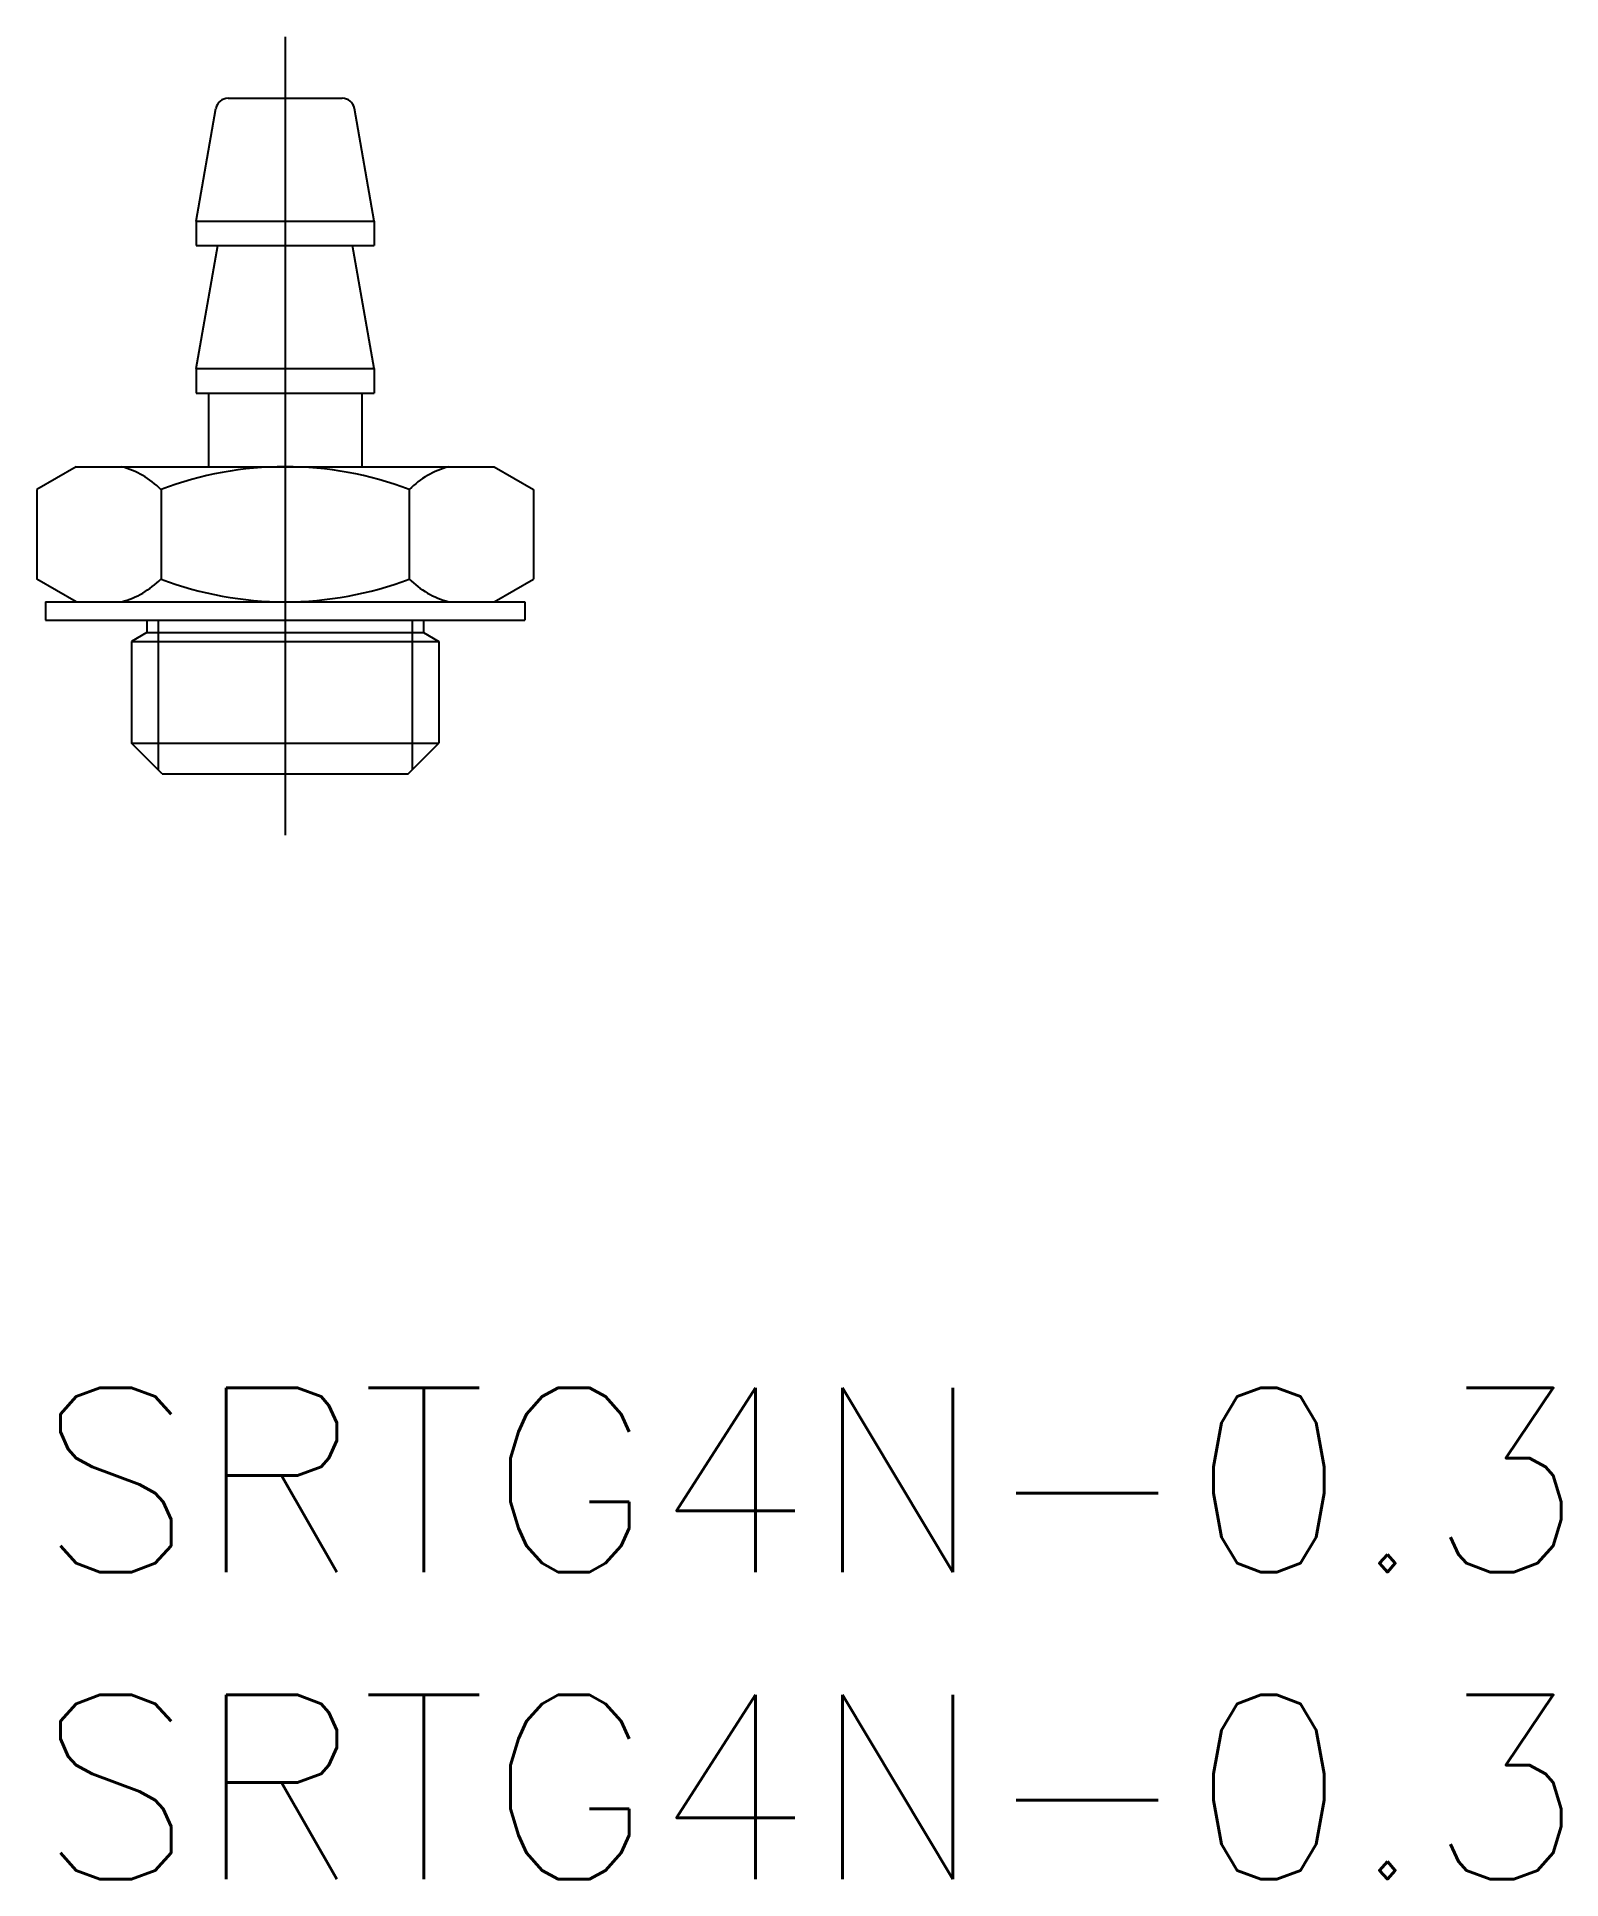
# Model space of a CAD drawing. Extents: x 0 to 24.8, y -8 to 22.
import ezdxf

# ---------------------------------------------------------------- set-up
doc = ezdxf.new("R2010")
doc.units = 0
doc.header["$LTSCALE"] = 0.5
doc.linetypes.add('CENTER', pattern=[50.8, 31.75, -6.35, 6.35, -6.35])
for name, color, linetype in [('MSM_CENTER', 1, 'CENTER'), ('MSM_CONTINUOUS', 7, 'CONTINUOUS'), ('MSM_NARROW', 5, 'CONTINUOUS'), ('MSM_PART_NUMBER', 7, 'CONTINUOUS')]:
    doc.layers.add(name, color=color, linetype=linetype)
doc.styles.get("Standard").update_dxf_attribs({"font": 'txt.shx', "height": 3, "bigfont": 'bigfont.shx'})

# ---------------------------------------------------------------- blocks, each defined once
blk = doc.blocks.new('*U2')
at = {"layer": 'MSM_PART_NUMBER'}
blk.add_text('SRTG4N-0.3', height=3, dxfattribs=at).set_placement((0, -3))
blk = doc.blocks.new('*U3')
at = {"layer": 'MSM_PART_NUMBER'}
blk.add_text('SRTG4N-0.3', height=3, dxfattribs=at).set_placement((0, -8))

msp = doc.modelspace()

# ---------------------------------------------------------------- linework, layer by layer
at = {"layer": 'MSM_CENTER'}
msp.add_line((4.044, 22), (4.044, 9), dxfattribs=at)
at = {"layer": 'MSM_CONTINUOUS', "linetype": 'CONTINUOUS'}
for p, q in [((3.114, 21), (4.973, 21)), ((2.594, 19), (2.917, 20.835)), ((5.494, 19), (5.17, 20.835)), ((2.594, 19), (2.594, 18.6)), ((2.594, 19), (5.494, 19)), ((5.494, 19), (5.494, 18.6)), ((5.494, 16.6), (5.141, 18.6)), ((2.594, 18.6), (5.494, 18.6)), ((2.594, 16.6), (2.946, 18.6)), ((2.594, 16.6), (2.594, 16.2)), ((2.594, 16.6), (5.494, 16.6)), ((5.494, 16.6), (5.494, 16.2)), ((2.594, 16.2), (5.494, 16.2)), ((2.794, 16.2), (2.794, 15)), ((5.294, 16.2), (5.294, 15)), ((0.644, 15), (0.002, 14.63)), ((0.644, 15), (7.444, 15)), ((7.444, 15), (8.085, 14.63)), ((0.002, 14.63), (0.002, 13.17)), ((2.023, 14.63), (2.023, 13.17)), ((6.064, 14.63), (6.064, 13.17)), ((8.085, 14.63), (8.085, 13.17)), ((0.644, 12.8), (0.002, 13.17)), ((7.444, 12.8), (8.085, 13.17)), ((0.144, 12.8), (7.944, 12.8)), ((0.144, 12.8), (0.144, 12.5)), ((7.944, 12.8), (7.944, 12.5)), ((0.144, 12.5), (7.944, 12.5)), ((1.794, 12.3), (1.544, 12.156)), ((1.794, 12.5), (1.794, 12.3)), ((1.794, 12.3), (6.294, 12.3)), ((6.294, 12.5), (6.294, 12.3)), ((6.294, 12.3), (6.544, 12.156)), ((1.544, 12.156), (6.544, 12.156)), ((1.544, 12.156), (1.544, 10.5)), ((6.544, 12.156), (6.544, 10.5)), ((1.544, 10.5), (6.544, 10.5)), ((2.044, 10), (1.544, 10.5)), ((6.044, 10), (6.544, 10.5)), ((2.044, 10), (6.044, 10))]:
    msp.add_line(p, q, dxfattribs=at)
for centre, radius, start, end in [((3.114, 20.8), 0.2, 90, 169.9997), ((4.973, 20.8), 0.2, 9.9999, 90), ((1.012, 13.62), 1.428, 44.9703, 75.0297), ((4.044, 9.302), 5.698, 69.2291, 110.7709), ((7.075, 13.62), 1.428, 104.9703, 135.0297), ((1.012, 14.18), 1.428, 284.9703, 315.0297), ((4.044, 18.498), 5.698, 249.2291, 290.7709), ((7.075, 14.18), 1.428, 224.9703, 255.0297)]:
    msp.add_arc(centre, radius, start, end, dxfattribs=at)
at = {"layer": 'MSM_NARROW', "linetype": 'CONTINUOUS'}
for p, q in [((1.977, 12.5), (1.977, 10.067)), ((6.111, 12.5), (6.111, 10.067))]:
    msp.add_line(p, q, dxfattribs=at)

# ---------------------------------------------------------------- block references
at = {"layer": 'MSM_CONTINUOUS'}
for name in ['*U2', '*U3']:
    msp.add_blockref(name, (0, 0), dxfattribs=at)

doc.saveas('drawing.dxf')
